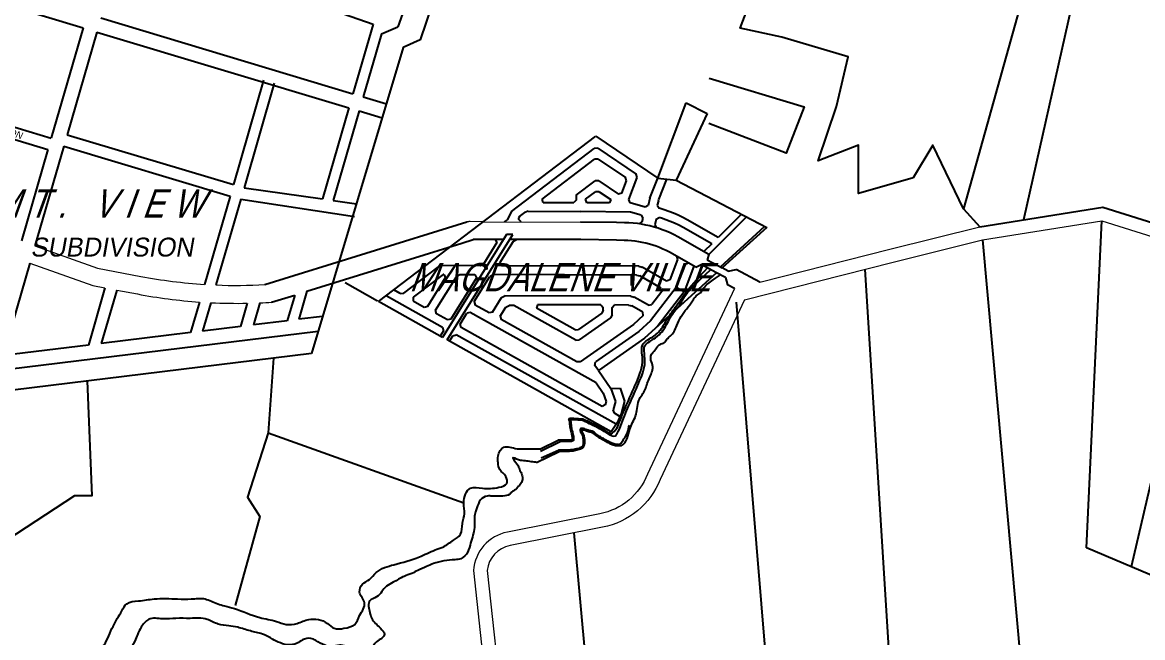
# Model space of a CAD drawing. Header units: inches. Extents: x -1369 to 1198, y -366 to 1398.
# Drawn here: x -521.03 to -489.01, y 1105.71 to 1123.28 of the extents above; entities that cross this region are included whole.
import ezdxf
from ezdxf.enums import TextEntityAlignment as Align

# ---------------------------------------------------------------- set-up
doc = ezdxf.new("R2010")
doc.units = ezdxf.units.IN
doc.header["$MEASUREMENT"] = 0
doc.linetypes.add('CENTERX2', pattern=[4, 2.5, -0.5, 0.5, -0.5])
doc.linetypes.add('PHANTOM2', pattern=[31.75, 15.875, -3.175, 3.175, -3.175, 3.175, -3.175])
doc.layers.add('CREEK_RIVER', color=7, linetype='Continuous')
doc.layers.add('SUBLOTS', color=1, linetype='Continuous')
doc.layers.add('ROAD', color=8, linetype='Continuous', lineweight=20)
doc.layers.add('SUBDIVIDION', color=8, linetype='Continuous', lineweight=25)
doc.styles.add('LOT_NO', font='ARIALN.TTF', dxfattribs={"width": 1.5, "height": 1})
doc.styles.add('PX-0', font='leroy')

msp = doc.modelspace()

# ---------------------------------------------------------------- linework, layer by layer
at = {"color": 8}
for p, q in [((-514.0926, 1115.7918), (-508.3213, 1117.5833)), ((-504.0459, 1117.568), (-505.0697, 1117.5809)), ((-503.8152, 1117.5583), (-504.0459, 1117.568)), ((-503.6933, 1117.5547), (-503.8152, 1117.5583)), ((-503.5712, 1117.5463), (-503.6933, 1117.5547)), ((-503.4491, 1117.5334), (-503.5712, 1117.5463)), ((-503.3279, 1117.5159), (-503.4491, 1117.5334)), ((-503.2071, 1117.494), (-503.3279, 1117.5159)), ((-503.0874, 1117.4673), (-503.2071, 1117.494)), ((-502.9688, 1117.4363), (-503.0874, 1117.4673)), ((-502.8512, 1117.4009), (-502.9688, 1117.4363)), ((-502.7353, 1117.361), (-502.8512, 1117.4009)), ((-502.6209, 1117.317), (-502.7353, 1117.361)), ((-502.5082, 1117.2686), (-502.6209, 1117.317)), ((-502.3974, 1117.2159), (-502.5082, 1117.2686)), ((-502.2887, 1117.1592), (-502.3974, 1117.2159)), ((-501.4102, 1116.6573), (-502.2887, 1117.1592)), ((-512.8948, 1115.6029), (-508.4694, 1116.9766)), ((-508.4694, 1116.9766), (-508.1394, 1117.0791)), ((-507.9967, 1117.0848), (-508.1394, 1117.0791)), ((-507.891, 1117.0859), (-507.9967, 1117.0848)), ((-507.2753, 1117.084), (-507.891, 1117.0859)), ((-505.0632, 1117.0772), (-507.0933, 1117.0834)), ((-504.0469, 1117.0644), (-505.0632, 1117.0772)), ((-503.8212, 1117.055), (-504.0469, 1117.0644)), ((-503.7183, 1117.0517), (-503.8212, 1117.055)), ((-503.6148, 1117.0447), (-503.7183, 1117.0517)), ((-503.5117, 1117.0336), (-503.6148, 1117.0447)), ((-503.409, 1117.0188), (-503.5117, 1117.0336)), ((-503.3068, 1117.0002), (-503.409, 1117.0188)), ((-503.2055, 1116.9779), (-503.3068, 1117.0002)), ((-503.1051, 1116.9516), (-503.2055, 1116.9779)), ((-503.0059, 1116.9216), (-503.1051, 1116.9516)), ((-502.9079, 1116.8881), (-503.0059, 1116.9216)), ((-502.8111, 1116.8506), (-502.9079, 1116.8881)), ((-502.7157, 1116.8096), (-502.8111, 1116.8506)), ((-502.6219, 1116.7652), (-502.7157, 1116.8096)), ((-502.5301, 1116.7171), (-502.6219, 1116.7652)), ((-501.7813, 1116.2892), (-502.5301, 1116.7171)), ((-501.4102, 1116.6573), (-501.4534, 1116.5042)), ((-501.4534, 1116.5042), (-501.0249, 1116.2722)), ((-501.7813, 1116.2892), (-501.6273, 1116.3697)), ((-501.1829, 1116.1292), (-501.6273, 1116.3697)), ((-500.8566, 1116.1812), (-501.0249, 1116.2722)), ((-500.8566, 1116.1812), (-500.6233, 1116.2267)), ((-499.9481, 1115.8613), (-500.6233, 1116.2267)), ((-500.933, 1115.994), (-501.1829, 1116.1292)), ((-500.933, 1115.994), (-500.8742, 1115.7905)), ((-500.6673, 1115.6785), (-500.8742, 1115.7905)), ((-513.9015, 1115.2904), (-513.2436, 1115.4947))]:
    msp.add_line(p, q, dxfattribs=at)
at = {"layer": 'CREEK_RIVER', "color": 8}
for p, q in [((-506.2198, 1111.102), (-505.7125, 1111.353)), ((-506.2145, 1111.035), (-505.6508, 1111.3149)), ((-506.1995, 1110.8432), (-505.7072, 1111.0651)), ((-506.3272, 1110.7107), (-505.6789, 1111.0273))]:
    msp.add_line(p, q, dxfattribs=at)
for points in [[(-504.2112, 1111.5307, -0.0147625), (-504.3231, 1111.5989, 0.0147029), (-504.4355, 1111.6674, 0.0021489), (-504.5801, 1111.749, 0.0107249), (-504.6095, 1111.7647, 0.0048726), (-504.6373, 1111.7783, 0.000642), (-504.8497, 1111.8798, 0.0025837), (-505.0054, 1111.953, 0.0973184), (-505.0099, 1111.9541), (-505.1287, 1111.9596), (-505.2623, 1111.9657, 0.0146789), (-505.3521, 1111.9672, 0.0357643), (-505.3889, 1111.9641, 0.14687), (-505.4052, 1111.9563, 0.1786063), (-505.4122, 1111.9429, 0.1838925), (-505.4061, 1111.9182, -0.1206304), (-505.3926, 1111.8825, -0.0161032), (-505.387, 1111.8209, 0.0231414), (-505.3826, 1111.778, 0.005564), (-505.3689, 1111.694, 0.0091438), (-505.359, 1111.6431, 0.016137), (-505.3426, 1111.5764, -0.0176205), (-505.3277, 1111.5153, -0.0076606), (-505.3249, 1111.5004, -0.0021782), (-505.316, 1111.4479, -0.0248492), (-505.3112, 1111.4062, -0.0410354), (-505.3116, 1111.3808, -0.1851926), (-505.3212, 1111.3617, -0.168435), (-505.3427, 1111.3525, -0.0532904), (-505.3693, 1111.3534, 0.043244), (-505.4021, 1111.3552, 0.0171755), (-505.4873, 1111.3496, -0.025969), (-505.5438, 1111.3469, -0.0217721), (-505.6163, 1111.3503, 0.0230546), (-505.6848, 1111.3534, 0.0063369), (-505.7125, 1111.353, -0.0142837)], [(-503.9851, 1111.224, -0.032039), (-504.0947, 1111.2346, -0.0676275), (-504.1541, 1111.2527, -0.0118079), (-504.2421, 1111.2957, -0.0107178), (-504.3367, 1111.3474, -0.0036634), (-504.4435, 1111.4097, -0.0035903), (-504.5516, 1111.4749, -0.0501022), (-504.6568, 1111.555, 0.0863469), (-504.7214, 1111.5971, 0.0526854), (-504.7662, 1111.611, -0.0258472), (-504.8587, 1111.6343, -0.0256607), (-504.9232, 1111.6579, 0.0268606), (-504.9849, 1111.6802, 0.1322204), (-505.0587, 1111.6825, 0.2784983), (-505.0853, 1111.6565, 0.1217808), (-505.0856, 1111.6234, 0.0601217), (-505.0628, 1111.5614, 0.0472287), (-505.036, 1111.5192, -0.0808059), (-505.0219, 1111.4935, -0.0415539), (-505.0111, 1111.452, -0.0211263), (-505.0001, 1111.3685, -0.0179697), (-504.9973, 1111.3145, -0.0176777), (-504.9983, 1111.2594, -0.0738502), (-505.0107, 1111.1989, -0.1078434), (-505.0334, 1111.163, -0.0799606), (-505.062, 1111.142, -0.0434151), (-505.1221, 1111.1176, -0.0269077), (-505.2574, 1111.0837, -0.0358413), (-505.3614, 1111.0712, -0.0076658), (-505.5076, 1111.0664, -0.0056195), (-505.7072, 1111.0651, -0.0048746)], [(-504.1766, 1111.4719, -0.0004271), (-504.1782, 1111.4726, -0.0335297), (-504.2282, 1111.4969, -0.0142426), (-504.3426, 1111.5666, 0.0145691), (-504.4545, 1111.6348, 0.0021184), (-504.5981, 1111.7158, 0.0107108), (-504.6269, 1111.7311, 0.0048867), (-504.6553, 1111.7451, 0.0006623), (-504.8658, 1111.8456, 0.0025634), (-504.9929, 1111.9054, 0.0126079), (-505.0191, 1111.9167, 0.0846067), (-505.0376, 1111.9208, 0.0070634), (-505.263, 1111.928, 0.0076146), (-505.3633, 1111.9282, 0.1866451), (-505.3672, 1111.9266, 0.4226996), (-505.3674, 1111.9147, -0.1623549), (-505.3554, 1111.8903, -0.0217112), (-505.35, 1111.8323, 0.0255631), (-505.3451, 1111.7831, 0.0053872), (-505.3315, 1111.7, 0.0090595), (-505.322, 1111.6509, 0.0161754), (-505.3058, 1111.5847, -0.0173764), (-505.2907, 1111.5231, -0.0078588), (-505.2883, 1111.51, -0.0017838), (-505.2784, 1111.4524, -0.0252439), (-505.2729, 1111.4045, -0.0308252), (-505.2728, 1111.3651, -0.1957596), (-505.2894, 1111.3301, -0.1772176), (-505.3288, 1111.314, -0.0414861), (-505.3651, 1111.3157, 0.0409829), (-505.4018, 1111.3174, 0.0153937), (-505.4897, 1111.3116, -0.0251516), (-505.5436, 1111.3091, -0.0218238), (-505.6164, 1111.3125, 0.0115463), (-505.6508, 1111.3149, 0.0126464)], [(-503.9085, 1111.1875, -0.0289004), (-503.9742, 1111.1853, -0.0343768), (-504.1032, 1111.1972, -0.0679931), (-504.1661, 1111.2164, -0.0114439), (-504.2589, 1111.2618, -0.0107807), (-504.355, 1111.3143, -0.0036005), (-504.4656, 1111.3789, -0.0037), (-504.5723, 1111.4433, -0.0499768), (-504.6751, 1111.5215, 0.0866048), (-504.7379, 1111.5624, 0.0525378), (-504.7815, 1111.5759, -0.0261614), (-504.8701, 1111.5983, -0.029127), (-504.9373, 1111.6234, 0.0395825), (-504.9872, 1111.6408, 0.1230185), (-505.0263, 1111.6413, 0.2724926), (-505.0398, 1111.6284, 0.1274495), (-505.0402, 1111.6127, 0.0505369), (-505.0274, 1111.5758, 0.0635774), (-505.0028, 1111.5367, -0.0861614), (-504.9859, 1111.507, -0.0429809), (-504.9744, 1111.4634, -0.0210171), (-504.9624, 1111.3721, -0.018079), (-504.9594, 1111.3159, -0.0162112), (-504.9604, 1111.2531, -0.0753245), (-504.9751, 1111.1801, -0.1082427), (-505.003, 1111.1361, -0.0795634), (-505.0387, 1111.11, -0.0458731), (-505.1097, 1111.0816, -0.0244529), (-505.2558, 1111.0457, -0.0359864), (-505.3574, 1111.0335, -0.0075209), (-505.507, 1111.0286, -0.0048229), (-505.6789, 1111.0273, -0.0048724)]]:
    msp.add_lwpolyline(points, format="xyb", dxfattribs=at)
for points, knots in [([(-504.2112, 1111.5307), (-504.0501, 1111.6029), (-503.9216, 1111.9966), (-503.6968, 1112.4938), (-503.4473, 1113.0686), (-503.2324, 1113.5604), (-503.3834, 1114.0815), (-503.0537, 1114.269), (-502.7834, 1114.4501), (-502.6113, 1114.8163), (-502.2304, 1115.302), (-501.9493, 1115.7641), (-501.4398, 1116.2683)], [8.3700593, 8.3700593, 8.3700593, 8.3700593, 8.6433635, 9.0570743, 9.3557601, 9.7458162, 10.0068171, 10.1413046, 10.3584652, 10.5837593, 10.8489731, 11.4858008, 11.4858008, 11.4858008, 11.4858008]), ([(-504.1782, 1111.4726), (-504.0781, 1111.4564), (-504.0545, 1111.4895), (-503.9791, 1111.6168), (-503.9414, 1111.7192), (-503.828, 1112.019), (-503.7505, 1112.2082), (-503.5832, 1112.5869), (-503.4976, 1112.7778), (-503.331, 1113.1653), (-503.2366, 1113.3615), (-503.2314, 1113.7033), (-503.2494, 1113.8098), (-503.2585, 1113.9785), (-503.2514, 1114.0347), (-503.1863, 1114.1155), (-503.1087, 1114.1598), (-502.9604, 1114.2515), (-502.8888, 1114.2991), (-502.7066, 1114.4699), (-502.6325, 1114.6178), (-502.4895, 1114.8879), (-502.415, 1115.0153), (-502.1964, 1115.2374), (-502.1605, 1115.3848), (-501.9286, 1115.6683), (-501.7782, 1115.8243), (-501.351, 1116.2202)], [8.3583527, 8.3583527, 8.3583527, 8.3583527, 8.4243938, 8.4243938, 8.6018709, 8.6018709, 8.9719542, 8.9719542, 9.3420375, 9.3420375, 9.7121208, 9.7121208, 9.8736783, 9.8736783, 10.0178511, 10.0178511, 10.1620239, 10.1620239, 10.3061967, 10.3061967, 10.574752, 10.574752, 10.8433072, 10.8433072, 11.1118625, 11.1118625, 11.4988576, 11.4988576, 11.4988576, 11.4988576]), ([(-503.9085, 1111.1875), (-503.8238, 1111.2236), (-503.7677, 1111.3216), (-503.7189, 1111.4768), (-503.6829, 1111.5756), (-503.6434, 1111.7237), (-503.6203, 1111.795), (-503.5551, 1111.923), (-503.519, 1111.9821), (-503.4512, 1112.1742), (-503.4586, 1112.3351), (-503.3892, 1112.5413), (-503.3529, 1112.5981), (-503.2777, 1112.6968), (-503.2469, 1112.7418), (-503.2046, 1112.8518), (-503.1869, 1112.9107), (-503.1464, 1113.0277), (-503.1217, 1113.0876), (-503.0689, 1113.2038), (-503.0428, 1113.2607), (-503.009, 1113.3753), (-503.0039, 1113.4299), (-503.0288, 1113.5501), (-503.0623, 1113.6197), (-503.0712, 1113.732), (-503.0614, 1113.7739), (-503.0197, 1113.8388), (-502.9926, 1113.8653), (-502.935, 1113.9325), (-502.9126, 1113.9804), (-502.8489, 1114.0585), (-502.8081, 1114.0848), (-502.7299, 1114.1156), (-502.694, 1114.1271), (-502.6482, 1114.1642), (-502.6285, 1114.1973), (-502.5747, 1114.2652), (-502.5428, 1114.2929), (-502.4655, 1114.3611), (-502.4276, 1114.4024), (-502.3659, 1114.5075), (-502.3413, 1114.567), (-502.2844, 1114.7125), (-502.25, 1114.8003), (-502.1514, 1114.959), (-502.0927, 1115.0317), (-501.9756, 1115.179), (-501.9209, 1115.2532), (-501.8378, 1115.3804), (-501.8062, 1115.4294), (-501.7245, 1115.5079), (-501.6793, 1115.5329), (-501.6147, 1115.5928), (-501.5879, 1115.6314), (-501.5238, 1115.7349), (-501.4882, 1115.8035), (-501.0752, 1116.071)], [6.9940412, 6.9940412, 6.9940412, 6.9940412, 7.1630339, 7.1630339, 7.3364467, 7.3364467, 7.4601557, 7.4601557, 7.5838646, 7.5838646, 7.8442082, 7.8442082, 7.9525829, 7.9525829, 8.0609576, 8.0609576, 8.1693322, 8.1693322, 8.2777069, 8.2777069, 8.3860815, 8.3860815, 8.5023191, 8.5023191, 8.6185568, 8.6185568, 8.6796338, 8.6796338, 8.7407108, 8.7407108, 8.8347266, 8.8347266, 8.9040517, 8.9040517, 8.9733767, 8.9733767, 9.0427017, 9.0427017, 9.1120267, 9.1120267, 9.2252561, 9.2252561, 9.3384856, 9.3384856, 9.4996447, 9.4996447, 9.6608038, 9.6608038, 9.8302822, 9.8302822, 9.9269595, 9.9269595, 10.0141246, 10.0141246, 10.1012896, 10.1012896, 10.2289748, 10.2289748, 10.2289748, 10.2289748]), ([(-503.9851, 1111.224), (-503.9165, 1111.2572), (-503.8565, 1111.3541), (-503.7253, 1111.5205), (-503.6963, 1111.7135), (-503.6744, 1111.783)], [7.01043597, 7.01043597, 7.01043597, 7.01043597, 7.05026097, 7.26146329, 7.39131574, 7.39131574, 7.39131574, 7.39131574]), ([(-549.4859, 1095.6158), (-549.4436, 1095.6923), (-549.3141, 1096.0814), (-549.0987, 1096.6377), (-548.5941, 1096.7637), (-548.1551, 1096.9418), (-547.9407, 1097.7262), (-547.106, 1097.9268), (-546.8342, 1098.5214), (-546.4864, 1098.7875), (-546.1978, 1099.1433), (-546.0302, 1099.4403), (-545.5656, 1099.8733), (-545.88, 1099.849), (-546.0799, 1099.8128), (-546.2807, 1099.6794), (-546.5319, 1099.6478), (-546.7817, 1099.6346), (-547.0835, 1099.7819), (-547.398, 1099.701), (-547.6507, 1099.7879), (-547.8369, 1099.9347), (-547.9108, 1100.1927), (-548.1192, 1100.3473), (-548.1942, 1100.5985), (-548.0638, 1100.8626), (-547.8198, 1101.3331), (-547.6043, 1101.8934), (-547.5645, 1102.5252), (-547.254, 1102.8828), (-546.9484, 1103.2487), (-546.7007, 1103.7048), (-546.2963, 1104.0538), (-546.0288, 1104.4764), (-545.8299, 1104.8356), (-545.685, 1105.1733), (-545.5486, 1105.4928), (-545.5237, 1105.8447), (-545.419, 1106.158), (-545.3017, 1106.4559), (-545.2564, 1106.7965), (-545.0653, 1107.0073), (-544.9859, 1107.2692), (-544.5046, 1107.4591), (-544.0585, 1107.7946), (-543.5633, 1107.6476), (-543.3133, 1107.7476), (-543.0579, 1107.8389), (-542.8159, 1107.9214), (-542.5732, 1107.9584), (-542.0856, 1108.1629), (-541.3691, 1108.3044), (-540.534, 1108.5727), (-539.7951, 1108.6592), (-539.1364, 1108.7525), (-538.6474, 1108.9653), (-538.2313, 1109.0639), (-537.7148, 1109.1429), (-537.237, 1109.3472), (-536.6247, 1109.2447), (-536.1164, 1109.2221), (-535.5755, 1109.015), (-535.0055, 1108.884), (-534.544, 1108.5245), (-533.9886, 1108.3077), (-533.6268, 1107.9768), (-533.1017, 1107.9899), (-532.7147, 1107.8022), (-532.3414, 1107.7225), (-532.0586, 1107.8853), (-531.8665, 1107.6638), (-531.6114, 1107.5422), (-531.2979, 1107.5128), (-530.9645, 1107.2953), (-530.5889, 1107.3794), (-530.2081, 1107.4186), (-529.7269, 1107.6965), (-529.5154, 1108.1953), (-529.1298, 1108.4932), (-528.8083, 1108.5826), (-528.5621, 1108.8381), (-528.1876, 1109.0769), (-527.847, 1109.3092), (-527.47, 1109.3966), (-527.1315, 1109.4382), (-526.8034, 1109.6479), (-526.4139, 1109.5999), (-526.0473, 1109.6392), (-525.6584, 1109.4932), (-525.2044, 1109.5613), (-524.7551, 1109.4271), (-524.4916, 1109.0185), (-524.3711, 1108.5627), (-523.9388, 1108.2602), (-523.6359, 1107.9575), (-523.4586, 1107.4367), (-523.3898, 1106.9118), (-523.0982, 1106.4321), (-523.0529, 1106.0814), (-522.9038, 1105.8438), (-523.008, 1105.4777), (-522.5155, 1105.2817), (-522.0401, 1104.983), (-521.2992, 1104.8989), (-520.6772, 1104.4005), (-520.017, 1104.4273), (-519.5826, 1104.3864), (-519.1449, 1104.501), (-519.0324, 1105.0411), (-518.6597, 1105.4819), (-518.463, 1106.0256), (-518.2281, 1106.3916), (-518.0474, 1106.7405), (-517.6612, 1106.7558), (-517.1951, 1106.8444), (-516.6804, 1106.8178), (-516.2005, 1106.8062), (-515.7981, 1106.8612), (-515.5045, 1106.6851), (-515.219, 1106.6149), (-514.8104, 1106.5085), (-514.3398, 1106.2782), (-513.8228, 1106.2111), (-513.4839, 1106.0622), (-513.1544, 1106.1042), (-512.7945, 1106.2904), (-512.3727, 1106.2117), (-512.1165, 1105.9328), (-511.8183, 1105.9791), (-511.4948, 1106.0408), (-511.3944, 1106.3791), (-511.1406, 1106.6946), (-511.4487, 1106.9695), (-511.3211, 1107.2641), (-511.082, 1107.3639), (-510.8687, 1107.6668), (-510.3321, 1107.8197), (-509.7558, 1107.9609), (-509.3152, 1108.1956), (-508.9613, 1108.3004), (-508.7399, 1108.4761), (-508.4479, 1108.6507), (-508.4729, 1108.9678), (-508.3609, 1109.258), (-508.4527, 1109.5965), (-508.295, 1110.0601), (-507.8135, 1109.9505), (-507.5038, 1109.9768), (-507.132, 1110.0693), (-507.1945, 1110.358), (-507.3931, 1110.4743), (-507.4352, 1110.7053), (-507.4499, 1110.93), (-507.3216, 1111.1838), (-507.0761, 1111.1526), (-506.9537, 1111.1215), (-506.8863, 1111.1008)], [0.02010735, 0.02010735, 0.02010735, 0.02010735, 0.02099344, 0.02423535, 0.02514397, 0.02609087, 0.02883553, 0.03217348, 0.03351766, 0.03509956, 0.03655553, 0.03782325, 0.03937442, 0.03984067, 0.04031613, 0.04152825, 0.04209546, 0.04284145, 0.04399484, 0.04530033, 0.04589004, 0.04661812, 0.04757764, 0.04843699, 0.0491154, 0.04999946, 0.05124979, 0.05449131, 0.05591674, 0.05739041, 0.05904991, 0.06073013, 0.06251095, 0.06432061, 0.06569663, 0.06661447, 0.06799981, 0.06913342, 0.07010631, 0.07128505, 0.07234753, 0.0734344, 0.07405957, 0.07493909, 0.07830098, 0.07914538, 0.07982422, 0.08091558, 0.08188908, 0.08236454, 0.08336283, 0.0871399, 0.08965059, 0.09210357, 0.09457241, 0.09625336, 0.09740674, 0.09883314, 0.10150331, 0.10234773, 0.10498518, 0.10654823, 0.10811127, 0.11078268, 0.11224205, 0.11408088, 0.1153996, 0.11725746, 0.11838033, 0.11905916, 0.12014642, 0.12077186, 0.12192524, 0.12322394, 0.12453275, 0.12557528, 0.12707862, 0.12980083, 0.13073307, 0.13185967, 0.13305351, 0.13419148, 0.13631958, 0.1370885, 0.13803943, 0.13972037, 0.14074612, 0.14186512, 0.14338307, 0.14474026, 0.1464212, 0.14768892, 0.14943985, 0.15095734, 0.15280751, 0.15360371, 0.15640702, 0.15803454, 0.15909702, 0.15989323, 0.16073185, 0.16239164, 0.16405949, 0.16668527, 0.16947926, 0.17163208, 0.17303082, 0.1739154, 0.17583444, 0.17780048, 0.17975975, 0.18147062, 0.18227239, 0.18342577, 0.18492936, 0.18716735, 0.18847284, 0.18977833, 0.19107703, 0.19175586, 0.19272011, 0.19529591, 0.19692437, 0.19789787, 0.19892784, 0.20010728, 0.2019178, 0.20271976, 0.20365226, 0.20474362, 0.20570314, 0.20700112, 0.20812717, 0.20892337, 0.20972534, 0.21064812, 0.2124847, 0.21502119, 0.21664954, 0.21744619, 0.21866175, 0.2195212, 0.22056302, 0.22151331, 0.2225596, 0.22409198, 0.22521097, 0.22679896, 0.22763288, 0.22829177, 0.22915113, 0.22982953, 0.23048179, 0.23148992, 0.23204941, 0.23276342, 0.23276342, 0.23276342, 0.23276342]), ([(-506.3272, 1110.7107), (-506.3749, 1110.7274), (-506.4861, 1110.7256), (-506.6625, 1110.7732), (-506.8106, 1110.7541), (-507.0651, 1110.8982), (-506.921, 1110.7174), (-506.8442, 1110.6179), (-506.8036, 1110.4777), (-506.7449, 1110.3753), (-506.7217, 1110.2665), (-506.7541, 1110.1329), (-506.8491, 1110.0302), (-506.9342, 1109.9259), (-507.0388, 1109.8767), (-507.1175, 1109.771), (-507.263, 1109.751), (-507.4304, 1109.7563), (-507.5807, 1109.7496), (-507.7672, 1109.7688), (-507.9321, 1109.6803), (-508.0041, 1109.4944), (-508.0764, 1109.3319), (-508.1151, 1109.1033), (-508.0771, 1108.7969), (-508.2067, 1108.4764), (-508.2763, 1108.152), (-508.4517, 1107.9504), (-508.8179, 1107.9289), (-509.1544, 1107.8902), (-509.4917, 1107.7309), (-509.7012, 1107.6478), (-509.905, 1107.531), (-510.1583, 1107.4624), (-510.381, 1107.3055), (-510.6958, 1107.1748), (-510.8067, 1106.8717), (-511.1821, 1106.7835), (-511.1087, 1106.4716), (-511.0326, 1106.1903), (-510.8387, 1106.0408), (-510.5884, 1105.7701), (-510.9228, 1105.6145), (-511.0496, 1105.3889), (-511.2856, 1105.2131), (-511.4315, 1104.8392), (-511.1201, 1104.5782), (-510.8372, 1104.452), (-510.5437, 1104.4703), (-510.2854, 1104.5006), (-509.9784, 1104.511), (-509.6157, 1104.3909), (-509.401, 1103.952), (-509.4126, 1103.5311), (-509.4422, 1103.0051), (-509.2025, 1102.552), (-508.9493, 1102.1563), (-508.7585, 1101.9363), (-508.5788, 1101.7569), (-508.316, 1101.7302), (-508.0473, 1101.705), (-507.7772, 1101.672), (-507.5138, 1101.6658), (-507.2656, 1101.7191), (-506.9602, 1101.6723), (-506.6828, 1101.8509), (-506.3162, 1101.9344), (-505.9808, 1102.0535), (-505.7334, 1102.2457), (-505.4961, 1102.381), (-505.2016, 1102.3578), (-504.707, 1102.4754), (-504.2428, 1102.0475), (-503.5587, 1102.0282), (-503.2517, 1101.7497), (-502.726, 1101.599), (-502.9194, 1102.1083), (-502.5938, 1102.1921), (-502.3203, 1102.5288), (-501.7878, 1102.1162), (-501.2944, 1102.212), (-500.8456, 1102.1939), (-500.4833, 1102.2064), (-499.9906, 1102.1673), (-499.9935, 1101.7294), (-499.8081, 1101.4017), (-499.6679, 1101.0589), (-499.336, 1100.6435), (-499.0291, 1100.2554), (-498.6717, 1099.9324), (-498.4756, 1099.6634), (-498.0396, 1099.6385), (-497.5285, 1099.8493), (-496.9292, 1100.0425), (-496.3783, 1100.1126), (-496.0532, 1100.574), (-495.7567, 1100.2034), (-495.6512, 1099.6773), (-495.1104, 1099.0757), (-495.4332, 1098.4358), (-495.3833, 1098.013), (-495.2661, 1097.7156), (-495.0909, 1097.4727), (-494.9067, 1097.3075), (-494.6827, 1097.0757), (-494.7842, 1096.6927), (-494.7629, 1096.3228), (-494.7387, 1095.9551), (-494.4942, 1095.7507), (-494.2285, 1095.7168), (-494.0217, 1095.5864), (-493.7282, 1095.6369), (-493.4043, 1095.5192), (-493.0923, 1095.7399), (-492.7582, 1095.9376), (-492.3246, 1095.9056), (-492.0294, 1095.6965), (-491.8366, 1095.4172), (-491.5585, 1095.198), (-491.4196, 1094.8365), (-491.1586, 1094.6613), (-490.7298, 1094.5301), (-490.7898, 1093.9582), (-490.7211, 1093.5323), (-490.842, 1093.2868), (-490.991, 1093.0584), (-490.9182, 1092.7378), (-491.1289, 1092.442), (-491.4265, 1092.3278), (-491.8572, 1092.2892), (-492.3666, 1092.4199), (-492.7923, 1092.0895), (-493.0259, 1091.807), (-493.0137, 1091.4834), (-492.7723, 1091.3588), (-492.5734, 1091.1289), (-492.2693, 1090.9704), (-491.9333, 1090.7529), (-491.7751, 1090.3202), (-491.6612, 1089.9097), (-491.5254, 1089.4269), (-491.2219, 1089.0884), (-491.2295, 1088.7042), (-491.1646, 1088.456), (-491.3694, 1088.3376), (-491.3197, 1088.1487), (-491.3699, 1087.8412), (-490.911, 1088.0301), (-490.9545, 1087.6614), (-490.9202, 1087.4107), (-491.1732, 1087.2019), (-491.3043, 1086.9356), (-491.6091, 1086.9415), (-491.7904, 1087.0915), (-492.0484, 1086.9546), (-492.0924, 1086.68), (-492.2654, 1086.4657), (-492.4458, 1086.1311), (-492.345, 1085.6519), (-492.3344, 1085.1529), (-492.1192, 1084.8061), (-492.0969, 1084.4677), (-491.8789, 1084.2362), (-491.7494, 1083.9654), (-491.5548, 1083.707), (-491.3849, 1083.409), (-491.1833, 1083.1467), (-490.9744, 1082.901), (-490.6899, 1082.8178), (-490.4412, 1082.6177), (-490.1575, 1082.5106), (-489.8244, 1082.4475), (-489.5555, 1082.3836), (-489.3006, 1082.2672), (-489.1222, 1082.0639), (-488.872, 1081.9411), (-488.6359, 1081.8526), (-488.4349, 1081.7317), (-488.3313, 1081.5622), (-488.0652, 1081.3267), (-487.9673, 1081.0615), (-487.8848, 1080.8376)], [0.23893766, 0.23893766, 0.23893766, 0.23893766, 0.2394506, 0.2400178, 0.24067717, 0.24126688, 0.24160292, 0.24227501, 0.24277685, 0.24298524, 0.24346038, 0.24384459, 0.24431062, 0.24483793, 0.24517406, 0.24543772, 0.24611654, 0.24648954, 0.24714229, 0.24760854, 0.24836021, 0.24877698, 0.24957319, 0.25014, 0.2510718, 0.25260864, 0.25349269, 0.25441547, 0.25498267, 0.25706775, 0.25777783, 0.25869612, 0.25932157, 0.26011822, 0.26128643, 0.2620381, 0.26342379, 0.26417545, 0.26529362, 0.26588299, 0.26713702, 0.26780911, 0.26886372, 0.26972307, 0.27051403, 0.27178149, 0.27303552, 0.27403975, 0.274879, 0.27590897, 0.27665496, 0.27795365, 0.27945642, 0.28113626, 0.28216124, 0.28467046, 0.28601464, 0.28687398, 0.28760206, 0.28846175, 0.28939889, 0.29033603, 0.29117528, 0.29201969, 0.29285893, 0.29415762, 0.29513112, 0.29663746, 0.29764587, 0.29827132, 0.29930129, 0.30051711, 0.30314935, 0.30486874, 0.30695355, 0.30761291, 0.30912982, 0.30954678, 0.31070545, 0.31292186, 0.31460036, 0.31571935, 0.31734748, 0.31845654, 0.31992996, 0.32084779, 0.32230651, 0.32357423, 0.32615229, 0.32720689, 0.32846102, 0.32921281, 0.33133912, 0.3339649, 0.33543919, 0.33699084, 0.33791362, 0.33921159, 0.34268909, 0.34455036, 0.34576581, 0.34685306, 0.34772158, 0.34872119, 0.34936769, 0.35078082, 0.35219396, 0.35322336, 0.35429679, 0.35503213, 0.35589511, 0.3566022, 0.35791925, 0.35904843, 0.36017762, 0.36179698, 0.3630297, 0.36367621, 0.36517726, 0.36649361, 0.36736234, 0.3682657, 0.37064157, 0.37185283, 0.37262163, 0.37329885, 0.37451431, 0.37560637, 0.37660111, 0.37761627, 0.37993957, 0.38139607, 0.38271242, 0.38352622, 0.38417282, 0.38524626, 0.38656302, 0.38757289, 0.38915305, 0.39094178, 0.39189944, 0.39415681, 0.39507085, 0.39577742, 0.39642392, 0.39692861, 0.39764236, 0.39875808, 0.39947183, 0.40048625, 0.40127484, 0.40256005, 0.40306511, 0.40411966, 0.40457133, 0.40570002, 0.40665247, 0.40732968, 0.4094181, 0.41126008, 0.41225433, 0.41340526, 0.41449732, 0.41531126, 0.41640331, 0.41771967, 0.41872932, 0.41972892, 0.42085811, 0.42158636, 0.42289938, 0.42383064, 0.42498231, 0.42565983, 0.42659082, 0.42763063, 0.42839984, 0.42912808, 0.42991667, 0.43034508, 0.43265732, 0.43265732, 0.43265732, 0.43265732])]:
    msp.add_open_spline(points, degree=3, knots=knots, dxfattribs=at)
msp.add_open_spline([(-506.8863, 1111.1008), (-506.6647, 1111.1047), (-506.4422, 1111.0994), (-506.2198, 1111.102)], degree=3, dxfattribs=at)
msp.add_spline([(-488.2553, 1080.6486), (-488.4428, 1081.0085), (-488.5181, 1081.2193), (-488.7292, 1081.37), (-489.0307, 1081.5959), (-489.2417, 1081.7616), (-489.513, 1081.9122), (-490.0557, 1082.093), (-490.3571, 1082.1683), (-490.5832, 1082.2888), (-490.8847, 1082.4695), (-491.1711, 1082.7407), (-491.6384, 1083.2678), (-491.8494, 1083.4938), (-492.4524, 1084.7289), (-492.5579, 1085.3163), (-492.6333, 1085.949), (-492.6333, 1086.5364), (-492.5127, 1086.7172), (-492.4373, 1086.8979), (-492.2564, 1087.1389), (-492.1811, 1087.3799), (-492.1057, 1087.41), (-491.9097, 1087.41), (-491.6836, 1087.3799), (-491.563, 1087.5004), (-491.6686, 1087.6661), (-491.8959, 1087.7965), (-491.9261, 1088.1279), (-491.8658, 1088.4141), (-491.7904, 1088.7304), (-491.7603, 1089.0166), (-491.8206, 1089.3479), (-491.9412, 1089.5889), (-492.0768, 1090.0408), (-492.1673, 1090.3421), (-492.3481, 1090.5379), (-492.5893, 1090.809), (-492.6647, 1090.8843), (-492.8154, 1090.9596), (-493.0717, 1091.0349), (-493.6143, 1091.5019), (-493.6143, 1092.014), (-493.4937, 1092.1496), (-493.2827, 1092.3002), (-493.0566, 1092.5111), (-492.6044, 1092.5864), (-492.3783, 1092.5864), (-491.8012, 1092.8235), (-491.6504, 1093.0193), (-491.4695, 1093.2152), (-491.349, 1093.3808), (-491.2736, 1093.7273), (-491.364, 1094.1189), (-491.5751, 1094.4352), (-491.8464, 1094.7214), (-492.0424, 1094.9323), (-492.2383, 1095.1733), (-492.3137, 1095.3088), (-492.4795, 1095.3992), (-492.6302, 1095.4293), (-492.8262, 1095.354), (-493.0221, 1095.0829), (-493.188, 1094.9323), (-493.6552, 1094.9624), (-494.0773, 1095.0528), (-494.312, 1095.2085), (-494.6286, 1095.4344), (-494.7643, 1095.5851), (-494.9753, 1095.9616), (-495.0205, 1096.0821), (-495.2014, 1096.2629), (-495.2466, 1096.4135), (-495.2466, 1096.6696), (-495.3521, 1097.0009), (-495.5933, 1097.3323), (-495.9852, 1097.7541), (-495.729, 1098.4017), (-495.8043, 1098.703), (-495.9852, 1098.9741), (-496.0606, 1099.2151), (-496.1058, 1099.4712), (-496.151, 1099.7423), (-496.3018, 1099.8628), (-496.5128, 1099.8628), (-496.7238, 1099.8176), (-497.0253, 1099.7122), (-497.176, 1099.5616), (-497.3419, 1099.3657), (-497.4926, 1099.2603), (-497.7639, 1099.1398), (-498.0352, 1099.0494), (-498.3216, 1099.0193), (-498.5779, 1099.1097), (-499.1658, 1099.6067), (-499.2411, 1099.8779), (-499.3768, 1100.1942), (-499.7687, 1100.4954), (-499.8742, 1100.7063), (-500.4192, 1101.1893), (-500.4172, 1101.489), (-500.8088, 1101.7908), (-501.1254, 1101.8661), (-501.5323, 1101.8661), (-501.9243, 1101.8661), (-502.2107, 1101.7908), (-502.3765, 1101.7456), (-502.4669, 1101.5649), (-502.5272, 1101.4293), (-502.6026, 1101.2787), (-502.7684, 1101.113), (-502.8739, 1101.0377), (-503.1403, 1101.0108), (-503.5322, 1101.0711), (-503.7432, 1101.1765), (-503.9392, 1101.3422), (-504.0899, 1101.4627), (-504.2256, 1101.5832), (-504.4584, 1101.5813), (-504.4598, 1101.7637), (-504.708, 1101.8543), (-504.919, 1101.8995), (-505.1451, 1101.9296), (-505.5822, 1101.9296), (-505.748, 1101.8694), (-506.0344, 1101.6585), (-506.2455, 1101.3874), (-506.4113, 1101.2367), (-506.5771, 1101.1313), (-507.1348, 1101.0861), (-507.4061, 1101.0861), (-507.7679, 1101.0861), (-508.1598, 1101.2819), (-508.401, 1101.3572), (-508.6874, 1101.4024), (-508.9587, 1101.5229), (-509.5466, 1102.0802), (-509.622, 1102.6978), (-509.7426, 1103.3455), (-509.8782, 1103.7823), (-510.029, 1103.9028), (-510.2852, 1103.9932), (-510.5566, 1104.0534), (-510.8882, 1103.9781), (-511.3253, 1103.948), (-511.7222, 1104.2597), (-511.888, 1104.4555), (-511.888, 1104.6061), (-511.8729, 1104.8019), (-511.8578, 1104.9375), (-511.7975, 1105.1032), (-511.7222, 1105.2839), (-511.7825, 1105.4496), (-512.1895, 1105.4647), (-512.3854, 1105.4948), (-512.6417, 1105.6304), (-512.7773, 1105.6906), (-513.0185, 1105.6454), (-513.1693, 1105.5551), (-513.4557, 1105.5099), (-513.7119, 1105.5852), (-514.1641, 1105.8111), (-514.5108, 1105.9015), (-514.8726, 1106.0069), (-515.1288, 1106.0521), (-515.4303, 1106.0973), (-515.7469, 1106.2329), (-516.2292, 1106.263), (-516.6362, 1106.263), (-517.013, 1106.2479), (-517.42, 1106.2329), (-517.6311, 1106.0069), (-517.7366, 1105.7961), (-517.812, 1105.6153), (-518.1655, 1105.0977), (-518.3464, 1104.7664), (-518.3916, 1104.5103), (-518.467, 1104.209), (-518.5574, 1103.968), (-518.7383, 1103.8174), (-519.0548, 1103.6367), (-519.5824, 1103.5614), (-519.914, 1103.5162), (-520.3361, 1103.5614), (-520.6527, 1103.6065), (-520.9993, 1103.6668), (-521.2405, 1103.7722), (-521.542, 1103.968), (-521.8736, 1104.1789), (-522.1902, 1104.4199), (-522.4615, 1104.6459), (-522.9439, 1104.917), (-523.3659, 1105.2032), (-523.6071, 1105.4442), (-523.8634, 1105.8057), (-524.1347, 1106.1672), (-524.3005, 1106.4082), (-524.4142, 1106.8373), (-524.5649, 1107.2741), (-524.6101, 1107.6356), (-524.8212, 1107.8616), (-525.1076, 1108.0725), (-525.4543, 1108.3586), (-525.8763, 1108.6147), (-526.2079, 1108.7051), (-526.6149, 1108.7503), (-526.9616, 1108.6599), (-527.3234, 1108.449), (-527.9263, 1108.2231), (-528.3936, 1108.0574), (-528.68, 1107.7863), (-529.0719, 1107.3946), (-529.1925, 1107.2591), (-529.3734, 1107.0633), (-529.5543, 1106.9126), (-530.112, 1106.747), (-530.6999, 1106.6716), (-530.9411, 1106.6265), (-531.1521, 1106.6265), (-531.6194, 1106.762), (-532.8491, 1107.2876), (-533.1506, 1107.3629), (-534.1756, 1107.6491), (-534.8388, 1108.0106), (-535.3966, 1108.1914), (-535.8036, 1108.2968), (-536.6628, 1108.3571), (-538.2003, 1108.1612), (-538.6826, 1107.9504), (-539.0896, 1107.8299), (-539.4212, 1107.7546), (-539.9036, 1107.6491), (-541.4713, 1107.378), (-542.3455, 1107.2575), (-542.647, 1107.1822), (-543.5442, 1106.8136), (-543.8759, 1106.4823), (-544.1472, 1106.1358), (-544.3733, 1105.7291), (-544.4637, 1105.3526), (-544.7049, 1104.6446), (-545.2024, 1104.1024), (-545.4737, 1103.6806), (-545.6847, 1103.1685), (-546.1671, 1102.8823), (-546.4233, 1102.5359), (-546.7097, 1102.1744), (-546.9509, 1101.8731), (-547.2072, 1101.3459), (-547.2222, 1100.8639), (-547.0413, 1100.5024), (-546.8755, 1100.2614), (-546.6796, 1100.0958), (-546.6042, 1100.0958), (-546.4384, 1100.0958), (-545.956, 1100.1861), (-545.8053, 1100.2012), (-545.5943, 1100.2313), (-544.6039, 1100.149), (-543.4973, 1099.8726), (-542.7712, 1099.8726), (-542.1833, 1099.8035), (-541.7684, 1099.5961), (-541.3188, 1099.4579), (-540.9039, 1099.3197), (-540.489, 1099.1469), (-540.1777, 1098.9396), (-539.7628, 1098.6632), (-539.5207, 1098.1449), (-539.2095, 1098.0067), (-538.6563, 1097.6266), (-538.103, 1097.4193), (-537.7918, 1097.2811), (-537.5843, 1097.1774)], degree=3, dxfattribs=at)
at = {"layer": 'ROAD', "color": 8, "linetype": 'PHANTOM2', "ltscale": 0.2}
msp.add_line((-507.8504, 1117.5895), (-508.2274, 1117.5916), dxfattribs=at)
at = {"layer": 'ROAD', "color": 8}
msp.add_line((-507.8502, 1117.5895), (-505.0697, 1117.5809), dxfattribs=at)
for points in [[(-499.9481, 1115.8613), (-496.2284, 1116.8071), (-493.657, 1117.4442), (-490.145, 1118.0057), (-483.1211, 1115.8065), (-479.2606, 1114.3767), (-460.5146, 1106.3958)], [(-500.3859, 1115.3547), (-496.1352, 1116.4355), (-493.5805, 1117.0685), (-490.1735, 1117.6132), (-483.2449, 1115.4438), (-479.4023, 1114.0206), (-460.6478, 1106.0362)], [(-520.8092, 1116.407), (-519.017, 1115.7672), (-518.6657, 1115.7006)]]:
    msp.add_lwpolyline(points, dxfattribs=at)
for points in [[(-520.6666, 1116.8996), (-518.8826, 1116.2626), (-517.6442, 1116.0282, 0.0311227), (-515.8187, 1115.7991, 0.0311227)], [(-518.3301, 1115.6371), (-517.7394, 1115.5253, 0.0292595), (-515.9644, 1115.2958)], [(-515.4941, 1115.7823, 0.0236973), (-514.0926, 1115.7918, 0.0236973)], [(-500.6673, 1115.6785), (-503.1564, 1110.3843, -0.2566374), (-504.5195, 1109.2486), (-507.1644, 1108.7264, 0.3386699), (-508.1337, 1107.6273), (-506.9573, 1096.7413)], [(-515.6405, 1115.2766, 0.0170252), (-514.5986, 1115.2611, 0.0170252)], [(-514.2415, 1115.2722, 0.0055612), (-513.9015, 1115.2904)], [(-500.3859, 1115.3547), (-502.7961, 1110.2285, -0.2549545), (-504.444, 1108.8635), (-507.0884, 1108.3415, 0.327917), (-507.7395, 1107.6314), (-506.8502, 1099.402)]]:
    msp.add_lwpolyline(points, format="xyb", dxfattribs=at)
at = {"layer": 'ROAD', "color": 8, "linetype": 'PHANTOM2', "ltscale": 0.2}
msp.add_arc((-508.2302, 1117.088), 0.5036, 89.67626, 100.42165, dxfattribs=at)
at = {"layer": 'SUBDIVIDION', "color": 8}
for p, q in [((-508.3866, 1128.3918), (-510.2981, 1123.1575)), ((-521.6358, 1123.8274), (-519.2932, 1123.1241)), ((-518.7823, 1123.4065), (-511.5787, 1121.2439)), ((-511.0023, 1123.2343), (-511.5787, 1121.2439)), ((-519.2932, 1123.1241), (-520.2037, 1119.9799)), ((-518.8984, 1123.0055), (-519.7472, 1120.0743)), ((-518.8984, 1123.0055), (-511.6948, 1120.8429)), ((-510.7646, 1122.9589), (-511.2866, 1121.1562)), ((-510.7646, 1122.9589), (-510.2981, 1123.1575)), ((-514.1304, 1121.629), (-514.9939, 1118.6473)), ((-526.2085, 1121.428), (-520.2966, 1119.6532)), ((-513.8264, 1121.541), (-514.6908, 1118.5562)), ((-511.2866, 1121.1562), (-510.6236, 1120.9572)), ((-502.8669, 1118.8316), (-502.0505, 1120.9872)), ((-502.8669, 1118.8316), (-502.0505, 1120.9872)), ((-502.0505, 1120.9872), (-501.4561, 1120.6767)), ((-511.6948, 1120.8429), (-512.449, 1118.2384)), ((-511.4028, 1120.7552), (-512.1441, 1118.1952)), ((-511.4028, 1120.7552), (-510.7436, 1120.5573)), ((-501.4561, 1120.6767), (-502.3436, 1118.7765)), ((-522.2256, 1120.5869), (-520.2021, 1119.9795)), ((-519.7472, 1120.0743), (-514.9939, 1118.6473)), ((-510.8508, 1115.3098), (-504.6391, 1120.0291)), ((-504.6391, 1120.0291), (-502.8669, 1118.8316)), ((-504.6391, 1120.0291), (-502.8669, 1118.8316)), ((-519.8417, 1119.748), (-520.6666, 1116.8996)), ((-519.8417, 1119.748), (-515.0884, 1118.321)), ((-520.2981, 1119.6536), (-521.0555, 1117.0384)), ((-507.0487, 1117.8822), (-504.6799, 1119.6819)), ((-506.1698, 1118.2337), (-504.6713, 1119.3722)), ((-504.5792, 1119.6847), (-504.6799, 1119.6819)), ((-504.5706, 1119.375), (-504.6713, 1119.3722)), ((-504.5792, 1119.6847), (-503.4842, 1118.9448)), ((-504.5706, 1119.375), (-503.7912, 1118.8484)), ((-505.194, 1118.3426), (-504.6541, 1118.7528)), ((-504.5534, 1118.7556), (-504.6541, 1118.7528)), ((-504.5534, 1118.7556), (-503.9908, 1118.3755)), ((-503.8947, 1118.4057), (-503.7611, 1118.7523)), ((-503.7611, 1118.7523), (-503.7912, 1118.8484)), ((-503.6962, 1118.2206), (-503.454, 1118.8487)), ((-503.454, 1118.8487), (-503.4842, 1118.9448)), ((-503.0877, 1118.2591), (-502.8669, 1118.8316)), ((-502.8669, 1118.8316), (-502.3436, 1118.7765)), ((-502.8328, 1118.22), (-502.6075, 1118.8043)), ((-502.3436, 1118.7765), (-499.7472, 1117.4284)), ((-502.3436, 1118.7765), (-499.7472, 1117.4284)), ((-514.6908, 1118.5562), (-512.449, 1118.2384)), ((-504.9281, 1118.2284), (-504.6455, 1118.4431)), ((-504.5448, 1118.4459), (-504.6455, 1118.4431)), ((-504.5448, 1118.4459), (-504.2113, 1118.2206)), ((-503.8947, 1118.4057), (-503.9908, 1118.3755)), ((-515.0884, 1118.321), (-515.8187, 1115.7991)), ((-514.7853, 1118.23), (-515.4941, 1115.7823)), ((-514.7853, 1118.23), (-511.533, 1117.7345)), ((-512.1441, 1118.1952), (-511.481, 1118.1012)), ((-506.1378, 1118.1382), (-506.1698, 1118.2337)), ((-506.1378, 1118.1382), (-505.2658, 1118.1355)), ((-505.1948, 1118.2056), (-505.2664, 1118.1348)), ((-505.194, 1118.3426), (-505.1948, 1118.2056)), ((-504.8966, 1118.1327), (-504.9281, 1118.2284)), ((-504.2414, 1118.1244), (-504.8966, 1118.1327)), ((-504.2113, 1118.2206), (-504.2414, 1118.1244)), ((-503.652, 1118.1301), (-503.6962, 1118.2206)), ((-503.2268, 1118.0014), (-503.652, 1118.1301)), ((-503.0877, 1118.2591), (-503.1392, 1118.0511)), ((-502.8471, 1118.1832), (-502.8777, 1118.0598)), ((-502.8471, 1118.1832), (-502.8328, 1118.22)), ((-507.0487, 1117.8822), (-507.1695, 1117.6405)), ((-506.8199, 1117.7397), (-506.6673, 1117.8557)), ((-506.5718, 1117.8877), (-506.6673, 1117.8557)), ((-506.5718, 1117.8877), (-505.0688, 1117.8831)), ((-503.6456, 1117.8651), (-505.0673, 1117.8831)), ((-503.3444, 1117.7739), (-503.6456, 1117.8651)), ((-503.3444, 1117.7739), (-503.2946, 1117.6863)), ((-503.1392, 1118.0511), (-503.2268, 1118.0014)), ((-502.8777, 1118.0598), (-502.8279, 1117.9725)), ((-502.6811, 1117.9282), (-502.8279, 1117.9725)), ((-502.5455, 1117.8816), (-502.6811, 1117.9282)), ((-502.4121, 1117.8302), (-502.5455, 1117.8816)), ((-502.2799, 1117.7735), (-502.4121, 1117.8302)), ((-502.1503, 1117.7118), (-502.2799, 1117.7735)), ((-500.473, 1117.8052), (-501.1395, 1117.1406)), ((-507.1695, 1117.6405), (-507.2552, 1117.5876)), ((-506.8424, 1117.6947), (-506.8427, 1117.6577)), ((-506.7717, 1117.5861), (-506.8427, 1117.6577)), ((-506.8199, 1117.7397), (-506.8424, 1117.6947)), ((-503.3202, 1117.5832), (-503.4038, 1117.5269)), ((-503.2946, 1117.6863), (-503.3202, 1117.5832)), ((-502.9123, 1117.6587), (-502.9508, 1117.5034)), ((-502.9508, 1117.5034), (-502.901, 1117.4159)), ((-502.9123, 1117.6587), (-502.8248, 1117.7085)), ((-502.7584, 1117.6886), (-502.8248, 1117.7085)), ((-502.6318, 1117.645), (-502.7584, 1117.6886)), ((-502.507, 1117.5969), (-502.6318, 1117.645)), ((-502.3837, 1117.544), (-502.507, 1117.5969)), ((-502.2626, 1117.4864), (-502.3837, 1117.544)), ((-502.1438, 1117.4245), (-502.2626, 1117.4864)), ((-502.0231, 1117.6455), (-502.1503, 1117.7118)), ((-501.1395, 1117.1406), (-502.0231, 1117.6455)), ((-500.3323, 1117.7322), (-501.4102, 1116.6573)), ((-500.0426, 1117.2404), (-499.8055, 1117.4587)), ((-508.8834, 1114.2122), (-507.007, 1117.2213)), ((-507.1876, 1117.2251), (-508.4764, 1115.1576)), ((-507.1876, 1117.2251), (-507.2753, 1117.084)), ((-507.007, 1117.2213), (-507.1876, 1117.2251)), ((-507.0933, 1117.0834), (-507.007, 1117.2213)), ((-501.3244, 1116.9562), (-502.1438, 1117.4245)), ((-501.0687, 1116.2959), (-500.0426, 1117.2404)), ((-499.7472, 1117.4284), (-501.0249, 1116.2722)), ((-499.7472, 1117.4284), (-501.0249, 1116.2722)), ((-507.4612, 1116.9966), (-507.8459, 1116.3794)), ((-507.51, 1117.0847), (-507.4612, 1116.9966)), ((-507.3775, 1116.4169), (-506.9926, 1117.0341)), ((-506.9926, 1117.0341), (-506.9045, 1117.0828)), ((-501.3244, 1116.9562), (-501.5462, 1116.735)), ((-502.2969, 1116.5082), (-502.5198, 1115.9292)), ((-502.3307, 1116.6032), (-502.2969, 1116.5082)), ((-520.8092, 1116.407), (-521.5729, 1113.7697)), ((-510.1254, 1115.5447), (-509.1284, 1116.3021)), ((-509.0329, 1116.3341), (-509.1284, 1116.3021)), ((-507.9341, 1116.3307), (-509.0329, 1116.3341)), ((-507.8459, 1116.3794), (-507.9341, 1116.3307)), ((-507.3288, 1116.3287), (-507.3775, 1116.4169)), ((-503.4039, 1116.3168), (-507.3288, 1116.3287)), ((-503.4039, 1116.3168), (-503.3065, 1116.2907)), ((-502.6147, 1115.8954), (-503.3065, 1116.2907)), ((-502.0796, 1116.3717), (-502.3347, 1115.7093)), ((-501.8307, 1116.3175), (-502.113, 1115.5842)), ((-501.9847, 1116.4055), (-502.0796, 1116.3717)), ((-509.0016, 1116.0822), (-509.8601, 1115.43)), ((-509.4404, 1115.1787), (-508.932, 1115.994)), ((-509.2185, 1115.0587), (-508.6116, 1116.032)), ((-508.9807, 1116.0821), (-509.0016, 1116.0822)), ((-508.9807, 1116.0821), (-508.932, 1115.994)), ((-508.0435, 1115.9912), (-508.7801, 1114.81)), ((-508.6116, 1116.032), (-508.5235, 1116.0807)), ((-508.5235, 1116.0807), (-508.0923, 1116.0794)), ((-508.1136, 1115.3079), (-507.6639, 1116.0289)), ((-508.0923, 1116.0794), (-508.0435, 1115.9912)), ((-507.5758, 1116.0777), (-507.6639, 1116.0289)), ((-503.4711, 1116.0652), (-507.5758, 1116.0777)), ((-503.4711, 1116.0652), (-503.3738, 1116.0391)), ((-502.764, 1115.6907), (-503.3738, 1116.0391)), ((-501.1829, 1116.1292), (-503.2482, 1114.2603)), ((-501.1829, 1116.1292), (-503.2482, 1114.2603)), ((-502.5198, 1115.9292), (-502.6147, 1115.8954)), ((-518.6657, 1115.7006), (-519.1386, 1114.0676)), ((-518.3301, 1115.6371), (-518.7716, 1114.1125)), ((-512.8948, 1115.6029), (-513.1264, 1114.8032)), ((-510.2258, 1115.5376), (-510.4132, 1115.6422)), ((-510.2258, 1115.5376), (-510.1254, 1115.5447)), ((-502.3347, 1115.7093), (-503.07, 1114.7611)), ((-502.7444, 1115.5919), (-503.0304, 1115.223)), ((-502.113, 1115.5842), (-502.8846, 1114.5893)), ((-502.764, 1115.6907), (-502.7444, 1115.5919)), ((-502.113, 1115.5842), (-502.3347, 1115.7093)), ((-515.9644, 1115.2958), (-516.2166, 1114.4251)), ((-515.6405, 1115.2766), (-515.875, 1114.4669)), ((-514.5986, 1115.2611), (-514.7902, 1114.5996)), ((-514.2415, 1115.2722), (-514.4232, 1114.6445)), ((-513.2436, 1115.4947), (-513.4555, 1114.7629)), ((-509.0191, 1114.2871), (-510.8508, 1115.3098)), ((-509.014, 1114.5726), (-510.632, 1115.476)), ((-509.8601, 1115.43), (-509.8531, 1115.3295)), ((-509.8531, 1115.3295), (-509.538, 1115.1536)), ((-508.1136, 1115.3079), (-508.0884, 1115.2103)), ((-507.6847, 1114.9848), (-508.0884, 1115.2103)), ((-507.5872, 1115.0099), (-507.3292, 1115.4236)), ((-507.3292, 1115.4236), (-507.2411, 1115.4723)), ((-503.6324, 1115.4613), (-507.2411, 1115.4723)), ((-506.3012, 1115.2177), (-506.3267, 1115.1202)), ((-504.4925, 1115.2121), (-506.3012, 1115.2177)), ((-504.4925, 1115.2121), (-504.4215, 1115.1407)), ((-504.1697, 1115.1399), (-504.0982, 1115.2109)), ((-503.6997, 1115.2097), (-504.0982, 1115.2109)), ((-503.6997, 1115.2097), (-503.6024, 1115.1837)), ((-503.6324, 1115.4613), (-503.5351, 1115.4353)), ((-503.1292, 1115.2034), (-503.5351, 1115.4353)), ((-503.1292, 1115.2034), (-503.0304, 1115.223)), ((-509.538, 1115.1536), (-509.4404, 1115.1787)), ((-509.1934, 1114.9612), (-509.2185, 1115.0587)), ((-508.8776, 1114.7849), (-509.1934, 1114.9612)), ((-508.4764, 1115.1576), (-509.0191, 1114.2871)), ((-508.5137, 1114.6661), (-508.3223, 1114.973)), ((-508.2249, 1114.9981), (-508.3223, 1114.973)), ((-504.6225, 1112.9855), (-508.2249, 1114.9981)), ((-507.5872, 1115.0099), (-507.6847, 1114.9848)), ((-507.3653, 1114.8898), (-507.2054, 1115.1462)), ((-507.3653, 1114.8898), (-507.3402, 1114.7923)), ((-507.2054, 1115.1462), (-507.1173, 1115.195)), ((-506.9695, 1115.1945), (-507.1173, 1115.195)), ((-505.2115, 1114.2088), (-506.9817, 1115.1977)), ((-505.2268, 1114.5057), (-506.3267, 1115.1202)), ((-504.4683, 1114.9728), (-505.1262, 1114.5109)), ((-504.4217, 1115.0621), (-504.4683, 1114.9728)), ((-504.4217, 1115.0621), (-504.4215, 1115.1407)), ((-504.1703, 1114.9309), (-504.2169, 1114.8416)), ((-504.1703, 1114.9309), (-504.1697, 1115.1399)), ((-503.2943, 1115.0077), (-503.6024, 1115.1837)), ((-503.2834, 1114.9076), (-503.563, 1114.6546)), ((-503.2834, 1114.9076), (-503.2943, 1115.0077)), ((-509.014, 1114.5726), (-508.9889, 1114.4751)), ((-508.7801, 1114.81), (-508.8776, 1114.7849)), ((-508.4886, 1114.5686), (-508.5137, 1114.6661)), ((-504.4583, 1112.317), (-508.4886, 1114.5686)), ((-505.1795, 1113.5852), (-507.3402, 1114.7923)), ((-504.2169, 1114.8416), (-505.111, 1114.2139)), ((-503.563, 1114.6546), (-505.079, 1113.5903)), ((-503.07, 1114.7611), (-503.4056, 1114.4575)), ((-508.9889, 1114.4751), (-509.0837, 1114.3231)), ((-508.8191, 1114.1763), (-508.7225, 1114.3313)), ((-508.7225, 1114.3313), (-508.625, 1114.3564)), ((-504.0561, 1111.8039), (-508.625, 1114.3564)), ((-505.2268, 1114.5057), (-505.1262, 1114.5109)), ((-503.4056, 1114.4575), (-504.6467, 1113.5862)), ((-503.2482, 1114.2603), (-504.5611, 1113.3386)), ((-503.2482, 1114.2603), (-504.5611, 1113.3386)), ((-504.1945, 1111.5927), (-508.8834, 1114.2122)), ((-504.1945, 1111.5927), (-508.8834, 1114.2122)), ((-505.2115, 1114.2088), (-505.111, 1114.2139)), ((-505.079, 1113.5903), (-505.1795, 1113.5852)), ((-504.6643, 1113.4871), (-504.6467, 1113.5862)), ((-504.5611, 1113.3386), (-504.6643, 1113.4871)), ((-504.5611, 1113.3386), (-504.2066, 1112.8282)), ((-504.6225, 1112.9855), (-504.4224, 1112.6975)), ((-504.4224, 1112.6975), (-504.3389, 1112.4505)), ((-504.2066, 1112.8282), (-503.9386, 1112.839)), ((-504.2066, 1112.8282), (-503.9386, 1112.839)), ((-504.2066, 1112.8282), (-504.0755, 1112.4577)), ((-503.9386, 1112.839), (-503.8122, 1112.4649)), ((-503.9386, 1112.839), (-503.8122, 1112.4649)), ((-504.3652, 1112.3558), (-504.4583, 1112.317)), ((-504.3389, 1112.4505), (-504.3652, 1112.3558)), ((-504.0755, 1112.4577), (-504.1437, 1112.2127)), ((-503.8122, 1112.4649), (-503.9134, 1112.1008)), ((-503.8122, 1112.4649), (-503.9134, 1112.1008)), ((-504.1048, 1112.1195), (-504.1437, 1112.2127)), ((-503.9451, 1112.0302), (-504.1048, 1112.1195)), ((-503.9134, 1112.1008), (-504.0258, 1111.8501)), ((-503.9134, 1112.1008), (-504.0258, 1111.8501)), ((-504.0258, 1111.8501), (-504.1945, 1111.5927)), ((-504.0258, 1111.8501), (-504.1945, 1111.5927))]:
    msp.add_line(p, q, dxfattribs=at)
at = {"layer": 'SUBDIVIDION', "color": 8, "linetype": 'Continuous'}
msp.add_line((-503.6135, 1115.7634), (-503.6126, 1116.0656), dxfattribs=at)
at = {"layer": 'SUBDIVIDION', "color": 8, "linetype": 'CENTERX2'}
msp.add_line((-510.8728, 1115.322), (-511.801, 1115.8403), dxfattribs=at)
at = {"layer": 'SUBDIVIDION', "color": 8}
msp.add_lwpolyline([(-519.5354, 1126.2136), (-511.0023, 1123.2343)], dxfattribs=at)
at = {"layer": 'SUBLOTS', "color": 8}
for p, q in [((-490.6087, 1108.2719), (-490.1735, 1117.6132)), ((-493.5805, 1117.0685), (-492.4675, 1104.7526)), ((-487.2493, 1116.6976), (-489.336, 1107.7365)), ((-495.939, 1100.4049), (-496.9415, 1116.2305)), ((-500.6245, 1115.294), (-499.4111, 1100.7371)), ((-505.2616, 1108.7021), (-504.6835, 1102.3614)), ((-487.8205, 1107.0988), (-490.6087, 1108.2719))]:
    msp.add_line(p, q, dxfattribs=at)
for points in [[(-479.2778, 1132.726), (-481.9433, 1134.6584), (-483.1454, 1136.2775), (-483.8249, 1137.9487), (-484.7355, 1138.0353), (-486.5246, 1138.6944), (-486.9567, 1137.8914), (-492.9451, 1139.5483), (-494.8687, 1140.2421), (-495.8412, 1140.5483), (-497.9893, 1137.3742), (-498.2783, 1136.1903), (-497.8524, 1136.1754), (-497.5831, 1136.2215), (-492.3034, 1134.5507), (-494.1252, 1128.4871), (-492.7204, 1128.1128), (-492.299, 1124.5098), (-494.1252, 1117.9589), (-493.657, 1117.4442), (-490.145, 1118.0057), (-483.1211, 1115.8065), (-479.2778, 1132.726)], [(-493.4333, 1130.79), (-489.6821, 1129.7581), (-492.4159, 1117.6426)], [(-494.1252, 1117.9589), (-495.0031, 1119.7738), (-495.5611, 1118.8445), (-497.1233, 1118.3985), (-497.1233, 1119.7738), (-498.2764, 1119.3277), (-497.7555, 1120.8764), (-497.4209, 1122.3013), (-499.3179, 1122.8588), (-500.5081, 1123.119), (-499.3179, 1126.2412), (-501.0643, 1126.9471), (-500.6941, 1128.1368), (-499.5782, 1128.6944), (-499.1582, 1129.3537)], [(-501.0643, 1126.9471), (-502.5167, 1125.2748), (-508.059, 1127.505), (-509.6584, 1122.7845), (-510.142, 1122.5615), (-512.7642, 1113.8269)], [(-501.3949, 1121.6865), (-498.6805, 1120.869), (-499.1949, 1119.5497), (-501.404, 1120.3908)], [(-512.4461, 1114.8864), (-513.1264, 1114.8032)], [(-514.7902, 1114.5996), (-515.875, 1114.4669)], [(-513.4555, 1114.7629), (-514.4232, 1114.6445)], [(-512.5758, 1114.4545), (-524.3917, 1113.0088)], [(-516.2166, 1114.4251), (-518.7716, 1114.1125)], [(-519.1386, 1114.0676), (-521.5729, 1113.7697)], [(-512.7642, 1113.8269), (-524.4956, 1112.3915)], [(-513.8455, 1113.6946), (-514.0051, 1111.556), (-508.4109, 1109.5624)], [(-519.1705, 1113.0431), (-519.0398, 1109.7652), (-519.534, 1109.7652), (-521.4754, 1108.4954), (-522.6403, 1108.6012), (-522.8168, 1108.178), (-523.5968, 1107.8212)], [(-514.0051, 1111.556), (-514.5919, 1109.7187), (-514.2399, 1109.1714), (-514.944, 1106.6305)]]:
    msp.add_lwpolyline(points, dxfattribs=at)

# ---------------------------------------------------------------- texts
at = {"layer": 'SUBDIVIDION', "color": 8, "style": 'PX-0', "oblique": 10}
msp.add_text('MOUNT CANLA-ON', height=0.2, rotation=343.28931, dxfattribs=at).set_placement((-522.2473, 1120.2367), align=Align.BOTTOM_CENTER)
at = {"layer": 'SUBDIVIDION', "color": 8}
for s, height, style, oblique, p in [('M T .   V I E W', 0.81, 'LOT_NO', 20, (-518.8805, 1117.4633)), ('SUBDIVISION', 0.54, 'PX-0', 10, (-518.4677, 1116.4321)), ('MAGDALENE VILLE', 0.81, 'LOT_NO', 20, (-505.671, 1115.3546))]:
    msp.add_text(s, height=height, dxfattribs=dict(at, style=style, oblique=oblique)).set_placement(p, align=Align.BOTTOM_CENTER)

doc.saveas('drawing.dxf')
